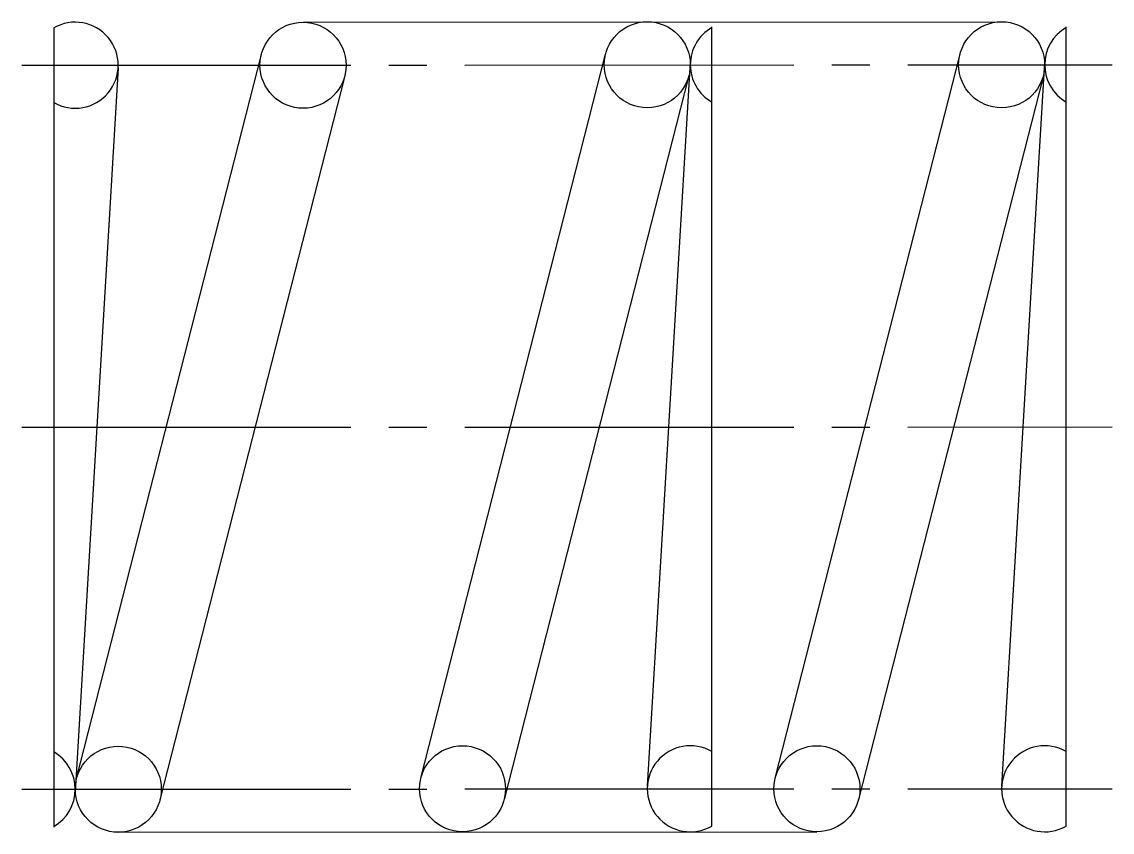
# Model space of a CAD drawing. Extents: x 2.6 to 42.1, y 2.5 to 33.1.
# Drawn here: x 31.3 to 42.07, y 25.06 to 33.06 of the extents above; entities outside this region: 2.
import ezdxf

# ---------------------------------------------------------------- set-up
doc = ezdxf.new("R2010")
doc.units = 0
doc.header["$LTSCALE"] = 0.25
doc.linetypes.add('CENTER', pattern=[17.5, 13, -1.5, 1.5, -1.5])
doc.linetypes.add('PHANTOM', pattern=[63.5, 31.75, -6.35, 6.35, -6.35, 6.35, -6.35])
doc.layers.get('0').update_dxf_attribs({"linetype": 'CONTINUOUS'})
doc.layers.add('CENTER', color=1, linetype='CENTER')

msp = doc.modelspace()

# ---------------------------------------------------------------- linework, layer by layer
at = {"color": 3, "linetype": 'PHANTOM'}
for p, q in [((34.078, 33.059), (40.978, 33.063)), ((38.116, 25.119), (38.116, 33.013)), ((35.242, 25.592), (37.067, 32.743)), ((37.479, 25.512), (37.904, 32.663)), ((37.89, 32.533), (36.065, 25.382)), ((32.253, 25.058), (39.153, 25.062))]:
    msp.add_line(p, q, dxfattribs=at)
for p, q in [((31.616, 33.002), (31.616, 25.108)), ((41.616, 25.119), (41.616, 33.013)), ((31.842, 25.588), (33.667, 32.739)), ((38.742, 25.592), (40.567, 32.743)), ((40.979, 25.512), (41.404, 32.663)), ((32.253, 32.609), (31.828, 25.458)), ((34.49, 32.529), (32.665, 25.378)), ((41.39, 32.533), (39.565, 25.382)), ((33.978, 25.059), (33.978, 25.059)), ((35.703, 25.06), (35.704, 25.06))]:
    msp.add_line(p, q)
for centre in [(37.478, 32.638), (35.653, 25.487)]:
    msp.add_circle(centre, 0.425, dxfattribs=at)
for centre in [(40.978, 32.638), (34.078, 32.634), (32.253, 25.483), (39.153, 25.487)]:
    msp.add_circle(centre, 0.425)
for centre, start, end in [((31.828, 32.634), 240, 120), ((41.828, 32.638), 120, 240), ((31.403, 25.483), 300, 60), ((41.403, 25.487), 60, 300)]:
    msp.add_arc(centre, 0.425, start, end)
for centre, start, end in [((38.328, 32.638), 120, 240), ((37.903, 25.487), 60, 300)]:
    msp.add_arc(centre, 0.425, start, end, dxfattribs=at)
at = {"layer": 'CENTER', "color": 1, "linetype": 'CENTER'}
for p, q in [((31.301, 32.634), (42.07, 32.638)), ((31.301, 29.058), (42.07, 29.061)), ((31.301, 25.483), (42.07, 25.488))]:
    msp.add_line(p, q, dxfattribs=at)

# ---------------------------------------------------------------- texts
for s, p in [('UM8-10', (2.5, 6.25)), ('UM08', (2.5, 2.5))]:
    msp.add_text(s, height=1).set_placement(p)

doc.saveas('drawing.dxf')
